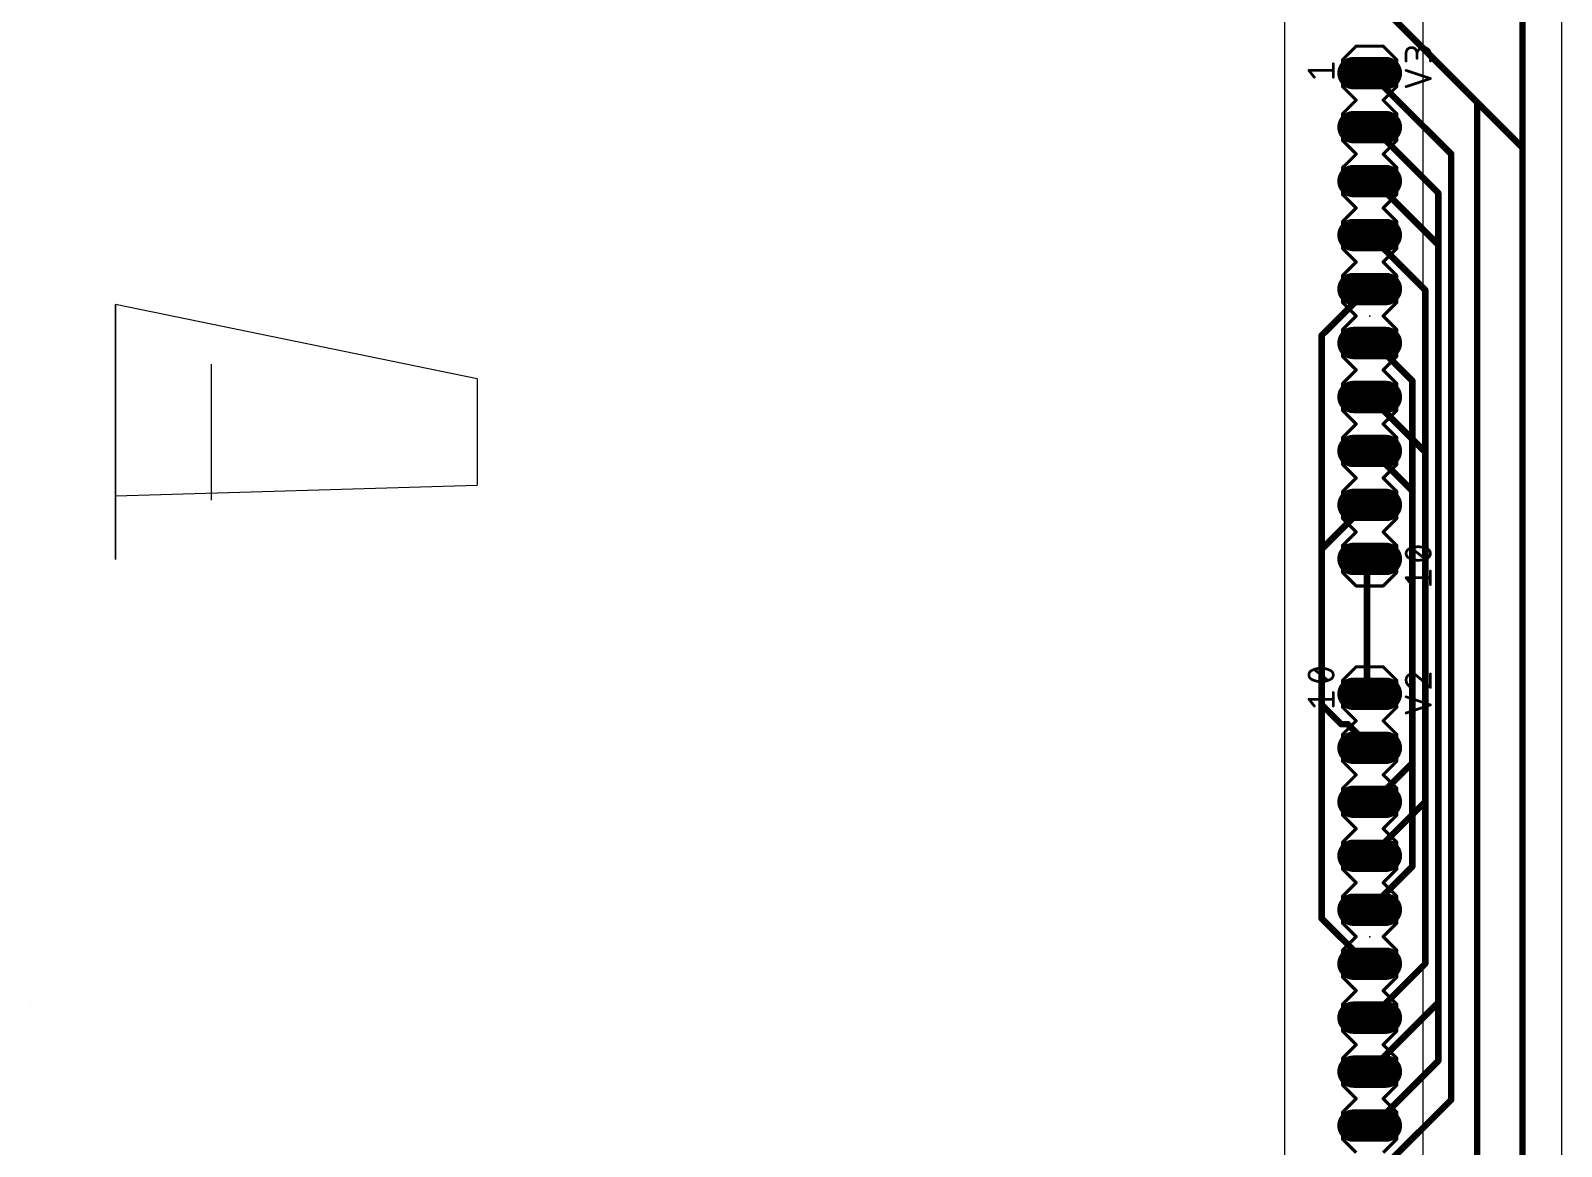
# Model space of a CAD drawing. Header units: millimetres. Extents: x 0 to 80, y 0 to 124.
# Drawn here: x 1 to 73, y 43.3 to 95.8 of the extents above; entities that cross this region are included whole.
import ezdxf

# ---------------------------------------------------------------- set-up
doc = ezdxf.new("R2010")
doc.units = ezdxf.units.MM
doc.linetypes.add('ACAD_ISO02W100', pattern=[15, 12, -3])
doc.layers.get('0').update_dxf_attribs({"true_color": 0xe8e8e8})
doc.layers.get('0').transparency = 0.1
for name, color, linetype in [('1', 12, 'Continuous'), ('16', 132, 'Continuous'), ('17', 110, 'Continuous'), ('19', 53, 'Continuous'), ('20', 31, 'Continuous'), ('21', 253, 'Continuous'), ('23', 53, 'Continuous'), ('25', 253, 'Continuous'), ('51', 253, 'Continuous')]:
    doc.layers.add(name, color=color, linetype=linetype)
doc.layers.add('assy_3dprint', color=9, linetype='Continuous', transparency=0.5)
doc.layers.add('left', color=7, linetype='ACAD_ISO02W100', true_color=0xffffff, transparency=0.5)

# ---------------------------------------------------------------- blocks, each defined once
blk = doc.blocks.new('RECT')
blk.add_solid([(-0.5, -0.5), (0.5, -0.5), (-0.5, 0.5), (0.5, 0.5)])
blk = doc.blocks.new('LONGP100')
at = {"const_width": 1}
blk.add_lwpolyline([(-0.5, 0), (0.5, 0)], dxfattribs=at)
at = {"const_width": 0.5}
for points in [[(-0.5, 0.25, 1), (-0.5, -0.25)], [(0.5, -0.25, 1), (0.5, 0.25)]]:
    blk.add_lwpolyline(points, format="xyb", dxfattribs=at)

msp = doc.modelspace()

# ---------------------------------------------------------------- linework, layer by layer
at = {"layer": '1', "const_width": 0.305, "elevation": 11.6}
for points in [[(57.76, 103.714), (71.171, 90.303)], [(64.161, 93.655), (63.983, 93.808)], [(64.161, 93.655), (67.818, 89.998)], [(67.818, 89.998), (67.818, 45.497)], [(71.171, 90.303), (71.171, 33.61)], [(64.161, 88.779), (63.983, 88.728)], [(64.161, 88.779), (67.209, 85.731)], [(67.209, 85.731), (67.209, 50.069)], [(64.161, 78.415), (63.983, 78.568)], [(64.161, 78.415), (66.599, 75.977)], [(64.161, 75.977), (63.983, 76.028)], [(64.161, 75.977), (65.99, 74.148)], [(66.599, 75.977), (66.599, 59.518)], [(65.99, 74.148), (65.99, 61.347)], [(63.856, 73.539), (61.722, 71.405)], [(63.856, 73.539), (63.983, 73.488)], [(61.722, 71.405), (61.722, 64.09)], [(63.856, 70.795), (63.983, 70.948)], [(63.856, 70.795), (63.856, 64.699)], [(63.856, 64.699), (63.983, 64.598)], [(61.722, 64.09), (62.637, 63.175)], [(62.637, 63.175), (62.942, 63.175)], [(62.942, 63.175), (63.856, 62.261)], [(63.856, 62.261), (63.983, 62.058)], [(65.99, 61.347), (64.161, 59.518)], [(64.161, 59.518), (63.983, 59.518)], [(66.599, 59.518), (64.161, 57.079)], [(64.161, 57.079), (63.983, 56.978)], [(67.209, 50.069), (64.161, 47.021)], [(64.161, 47.021), (63.983, 46.818)], [(67.818, 45.497), (64.161, 41.839)]]:
    msp.add_lwpolyline(points, dxfattribs=at)
at = {"layer": '1', "const_width": 0.152, "elevation": 11.6}
for points in [[(64.033, 93.866, 1), (63.933, 93.75)], [(64.215, 93.709, 1), (64.107, 93.601)], [(64.111, 93.597, 1), (64.21, 93.713)], [(67.895, 89.998, 1), (67.742, 89.998)], [(67.764, 89.944, 1), (67.872, 90.052)], [(71.247, 90.303, 1), (71.095, 90.303)], [(71.117, 90.249, 1), (71.225, 90.356)], [(63.962, 88.801, 1), (64.004, 88.654)], [(64.215, 88.832, 1), (64.107, 88.725)], [(64.182, 88.705, 1), (64.14, 88.852)], [(67.285, 85.731, 1), (67.133, 85.731)], [(67.155, 85.677, 1), (67.263, 85.784)], [(64.033, 78.626, 1), (63.933, 78.51)], [(64.215, 78.469, 1), (64.107, 78.361)], [(64.111, 78.357, 1), (64.21, 78.473)], [(64.004, 76.101, 1), (63.962, 75.954)], [(64.215, 76.031, 1), (64.107, 75.923)], [(64.14, 75.904, 1), (64.182, 76.05)], [(66.675, 75.977, 1), (66.523, 75.977)], [(66.545, 75.923, 1), (66.653, 76.031)], [(66.066, 74.148, 1), (65.913, 74.148)], [(65.936, 74.094, 1), (66.043, 74.202)], [(63.884, 73.609, 1), (63.828, 73.468)], [(63.91, 73.485, 1), (63.802, 73.592)], [(63.955, 73.417, 1), (64.011, 73.558)], [(61.799, 71.405, 1), (61.646, 71.405)], [(61.668, 71.459, 1), (61.776, 71.351)], [(63.932, 70.795, 1), (63.78, 70.795)], [(63.797, 70.844, 1), (63.914, 70.747)], [(64.041, 70.899, 1), (63.924, 70.997)], [(63.904, 64.759, 1), (63.808, 64.64)], [(61.776, 64.144, 1), (61.668, 64.036)], [(61.646, 64.09, 1), (61.799, 64.09)], [(63.78, 64.699, 1), (63.932, 64.699)], [(63.935, 64.538, 1), (64.031, 64.657)], [(62.637, 63.252, 1), (62.637, 63.099)], [(62.583, 63.121, 1), (62.691, 63.229)], [(62.995, 63.229, 1), (62.888, 63.121)], [(62.942, 63.099, 1), (62.942, 63.252)], [(63.921, 62.301, 1), (63.791, 62.221)], [(63.802, 62.207, 1), (63.91, 62.315)], [(63.918, 62.017, 1), (64.048, 62.098)], [(65.913, 61.347, 1), (66.066, 61.347)], [(66.043, 61.293, 1), (65.936, 61.4)], [(63.983, 59.594, 1), (63.983, 59.442)], [(64.107, 59.572, 1), (64.215, 59.464)], [(64.161, 59.442, 1), (64.161, 59.594)], [(66.523, 59.518, 1), (66.675, 59.518)], [(66.653, 59.464, 1), (66.545, 59.572)], [(63.945, 57.044, 1), (64.021, 56.912)], [(64.107, 57.133, 1), (64.215, 57.025)], [(64.199, 57.013, 1), (64.123, 57.146)], [(67.133, 50.069, 1), (67.285, 50.069)], [(67.263, 50.015, 1), (67.155, 50.123)], [(63.926, 46.868, 1), (64.04, 46.768)], [(64.107, 47.075, 1), (64.215, 46.967)], [(64.218, 46.971, 1), (64.103, 47.071)], [(67.742, 45.497, 1), (67.895, 45.497)], [(67.872, 45.443, 1), (67.764, 45.551)]]:
    msp.add_lwpolyline(points, format="xyb", dxfattribs=at)
at = {"layer": '16', "const_width": 0.305, "elevation": 11.6}
for points in [[(71.171, 101.275), (71.171, 36.048)], [(63.246, 98.227), (69.038, 92.436)], [(69.038, 92.436), (69.038, 36.658)], [(64.161, 91.217), (63.983, 91.268)], [(64.161, 91.217), (67.209, 88.169)], [(67.209, 88.169), (67.209, 47.326)], [(64.161, 86.035), (63.983, 86.188)], [(64.161, 86.035), (66.599, 83.597)], [(63.856, 83.597), (61.722, 81.463)], [(63.856, 83.597), (63.983, 83.648)], [(66.599, 83.597), (66.599, 51.898)], [(61.722, 81.463), (61.722, 54.031)], [(64.161, 81.159), (63.983, 81.108)], [(64.161, 81.159), (65.99, 79.33)], [(65.99, 79.33), (65.99, 56.47)], [(65.99, 56.47), (64.161, 54.641)], [(64.161, 54.641), (63.983, 54.438)], [(61.722, 54.031), (63.856, 51.898)], [(63.856, 51.898), (63.983, 51.898)], [(66.599, 51.898), (64.161, 49.459)], [(64.161, 49.459), (63.983, 49.358)], [(67.209, 47.326), (64.161, 44.278)], [(64.161, 44.278), (63.983, 44.278)]]:
    msp.add_lwpolyline(points, dxfattribs=at)
at = {"layer": '16', "const_width": 0.152, "elevation": 11.6}
for points in [[(69.114, 92.436, 1), (68.961, 92.436)], [(68.984, 92.382, 1), (69.091, 92.49)], [(64.004, 91.341, 1), (63.962, 91.194)], [(64.215, 91.271, 1), (64.107, 91.163)], [(64.14, 91.144, 1), (64.182, 91.29)], [(67.285, 88.169, 1), (67.133, 88.169)], [(67.155, 88.115, 1), (67.263, 88.223)], [(64.033, 86.246, 1), (63.933, 86.13)], [(64.215, 86.089, 1), (64.107, 85.981)], [(64.111, 85.977, 1), (64.21, 86.093)], [(63.828, 83.668, 1), (63.884, 83.526)], [(63.91, 83.543, 1), (63.802, 83.651)], [(64.011, 83.577, 1), (63.955, 83.718)], [(66.675, 83.597, 1), (66.523, 83.597)], [(66.545, 83.543, 1), (66.653, 83.651)], [(61.799, 81.463, 1), (61.646, 81.463)], [(61.668, 81.517, 1), (61.776, 81.409)], [(63.962, 81.181, 1), (64.004, 81.034)], [(64.215, 81.212, 1), (64.107, 81.105)], [(64.182, 81.085, 1), (64.14, 81.232)], [(66.066, 79.33, 1), (65.913, 79.33)], [(65.936, 79.276, 1), (66.043, 79.384)], [(65.913, 56.47, 1), (66.066, 56.47)], [(66.043, 56.416, 1), (65.936, 56.524)], [(64.107, 54.695, 1), (64.215, 54.587)], [(64.218, 54.591, 1), (64.103, 54.691)], [(61.776, 54.085, 1), (61.668, 53.977)], [(61.646, 54.031, 1), (61.799, 54.031)], [(63.926, 54.488, 1), (64.04, 54.388)], [(63.856, 51.974, 1), (63.856, 51.822)], [(63.802, 51.844, 1), (63.91, 51.952)], [(63.983, 51.822, 1), (63.983, 51.974)], [(66.523, 51.898, 1), (66.675, 51.898)], [(66.653, 51.844, 1), (66.545, 51.952)], [(63.945, 49.424, 1), (64.021, 49.292)], [(64.107, 49.513, 1), (64.215, 49.405)], [(64.199, 49.393, 1), (64.123, 49.526)], [(67.133, 47.326, 1), (67.285, 47.326)], [(67.263, 47.272, 1), (67.155, 47.38)], [(63.983, 44.354, 1), (63.983, 44.202)], [(64.107, 44.332, 1), (64.215, 44.224)], [(64.161, 44.202, 1), (64.161, 44.354)]]:
    msp.add_lwpolyline(points, format="xyb", dxfattribs=at)
at = {"layer": '19'}
msp.add_line((66.5, 25.418, 11.6), (66.5, 99.418, 11.6), dxfattribs=at)
at = {"layer": '20', "elevation": 11.6}
msp.add_lwpolyline([(73, 114.038), (73, 42.078), (73, 24.418, -0.414214), (70, 21.418), (63, 21.418, -0.414214), (60, 24.418), (60, 42.078), (60, 97.078)], format="xyb", dxfattribs=at)
at = {"layer": '21', "elevation": 11.6}
for points, const_width in [([(63.348, 95.078), (62.713, 94.443)], 0.152), ([(64.618, 95.078), (63.348, 95.078)], 0.152), ([(65.253, 94.443), (64.618, 95.078)], 0.152), ([(62.713, 93.173), (62.713, 94.443)], 0.152), ([(65.253, 94.443), (65.253, 93.173)], 0.152), ([(61.379, 93.617), (61.125, 93.935)], 0.127), ([(61.125, 93.935), (62.269, 93.935)], 0.127), ([(62.269, 93.617), (62.269, 94.252)], 0.127), ([(63.348, 92.538), (62.713, 93.173)], 0.152), ([(65.253, 93.173), (64.618, 92.538)], 0.152), ([(62.713, 91.903), (63.348, 92.538)], 0.152), ([(64.618, 92.538), (65.253, 91.903)], 0.152), ([(62.713, 90.633), (62.713, 91.903)], 0.152), ([(65.253, 91.903), (65.253, 90.633)], 0.152), ([(63.348, 89.998), (62.713, 90.633)], 0.152), ([(62.713, 89.363), (63.348, 89.998)], 0.152), ([(65.253, 90.633), (64.618, 89.998)], 0.152), ([(64.618, 89.998), (65.253, 89.363)], 0.152), ([(62.713, 88.093), (62.713, 89.363)], 0.152), ([(65.253, 89.363), (65.253, 88.093)], 0.152), ([(63.348, 87.458), (62.713, 88.093)], 0.152), ([(65.253, 88.093), (64.618, 87.458)], 0.152), ([(63.348, 87.458), (62.713, 86.823)], 0.152), ([(65.253, 86.823), (64.618, 87.458)], 0.152), ([(62.713, 85.553), (62.713, 86.823)], 0.152), ([(65.253, 86.823), (65.253, 85.553)], 0.152), ([(63.348, 84.918), (62.713, 85.553)], 0.152), ([(63.348, 84.918), (62.713, 84.283)], 0.152), ([(65.253, 85.553), (64.618, 84.918)], 0.152), ([(65.253, 84.283), (64.618, 84.918)], 0.152), ([(62.713, 83.013), (62.713, 84.283)], 0.152), ([(65.253, 84.283), (65.253, 83.013)], 0.152), ([(63.348, 82.378), (62.713, 83.013)], 0.152), ([(65.253, 83.013), (64.618, 82.378)], 0.152), ([(62.713, 81.743), (63.348, 82.378)], 0.152), ([(64.618, 82.378), (65.253, 81.743)], 0.152), ([(62.713, 80.473), (62.713, 81.743)], 0.152), ([(65.253, 81.743), (65.253, 80.473)], 0.152), ([(63.348, 79.838), (62.713, 80.473)], 0.152), ([(65.253, 80.473), (64.618, 79.838)], 0.152), ([(62.713, 79.203), (63.348, 79.838)], 0.152), ([(62.713, 77.933), (62.713, 79.203)], 0.152), ([(64.618, 79.838), (65.253, 79.203)], 0.152), ([(65.253, 79.203), (65.253, 77.933)], 0.152), ([(63.348, 77.298), (62.713, 77.933)], 0.152), ([(65.253, 77.933), (64.618, 77.298)], 0.152), ([(63.348, 77.298), (62.713, 76.663)], 0.152), ([(65.253, 76.663), (64.618, 77.298)], 0.152), ([(62.713, 75.393), (62.713, 76.663)], 0.152), ([(65.253, 76.663), (65.253, 75.393)], 0.152), ([(63.348, 74.758), (62.713, 75.393)], 0.152), ([(65.253, 75.393), (64.618, 74.758)], 0.152), ([(63.348, 74.758), (62.713, 74.123)], 0.152), ([(62.713, 72.853), (62.713, 74.123)], 0.152), ([(65.253, 74.123), (64.618, 74.758)], 0.152), ([(65.253, 74.123), (65.253, 72.853)], 0.152), ([(63.348, 72.218), (62.713, 72.853)], 0.152), ([(65.253, 72.853), (64.618, 72.218)], 0.152), ([(62.713, 71.583), (63.348, 72.218)], 0.152), ([(64.618, 72.218), (65.253, 71.583)], 0.152), ([(62.713, 70.313), (62.713, 71.583)], 0.152), ([(65.253, 71.583), (65.253, 70.313)], 0.152), ([(66.586, 70.948), (65.951, 71.456)], 0.127), ([(63.348, 69.678), (62.713, 70.313)], 0.152), ([(65.253, 70.313), (64.618, 69.678)], 0.152), ([(65.951, 69.741), (65.697, 70.059)], 0.127), ([(65.697, 70.059), (66.84, 70.059)], 0.127), ([(66.84, 69.741), (66.84, 70.376)], 0.127), ([(64.618, 69.678), (63.348, 69.678)], 0.152), ([(62.014, 65.233), (61.379, 65.741)], 0.127), ([(62.713, 65.233), (63.348, 65.868)], 0.152), ([(63.348, 65.868), (64.618, 65.868)], 0.152), ([(64.618, 65.868), (65.253, 65.233)], 0.152), ([(62.713, 63.963), (62.713, 65.233)], 0.152), ([(65.253, 65.233), (65.253, 63.963)], 0.152), ([(61.379, 64.026), (61.125, 64.344)], 0.127), ([(61.125, 64.344), (62.269, 64.344)], 0.127), ([(62.269, 64.026), (62.269, 64.661)], 0.127), ([(63.348, 63.328), (62.713, 63.963)], 0.152), ([(62.713, 62.693), (63.348, 63.328)], 0.152), ([(65.253, 63.963), (64.618, 63.328)], 0.152), ([(64.618, 63.328), (65.253, 62.693)], 0.152), ([(62.713, 61.423), (62.713, 62.693)], 0.152), ([(65.253, 62.693), (65.253, 61.423)], 0.152), ([(62.713, 61.423), (63.348, 60.788)], 0.152), ([(64.618, 60.788), (65.253, 61.423)], 0.152), ([(62.713, 60.153), (63.348, 60.788)], 0.152), ([(64.618, 60.788), (65.253, 60.153)], 0.152), ([(62.713, 58.883), (62.713, 60.153)], 0.152), ([(65.253, 60.153), (65.253, 58.883)], 0.152), ([(62.713, 58.883), (63.348, 58.248)], 0.152), ([(62.713, 57.613), (63.348, 58.248)], 0.152), ([(64.618, 58.248), (65.253, 58.883)], 0.152), ([(64.618, 58.248), (65.253, 57.613)], 0.152), ([(62.713, 56.343), (62.713, 57.613)], 0.152), ([(65.253, 57.613), (65.253, 56.343)], 0.152), ([(63.348, 55.708), (62.713, 56.343)], 0.152), ([(65.253, 56.343), (64.618, 55.708)], 0.152), ([(62.713, 55.073), (63.348, 55.708)], 0.152), ([(64.618, 55.708), (65.253, 55.073)], 0.152), ([(62.713, 53.803), (62.713, 55.073)], 0.152), ([(65.253, 55.073), (65.253, 53.803)], 0.152), ([(63.348, 53.168), (62.713, 53.803)], 0.152), ([(65.253, 53.803), (64.618, 53.168)], 0.152), ([(62.713, 52.533), (63.348, 53.168)], 0.152), ([(62.713, 51.263), (62.713, 52.533)], 0.152), ([(64.618, 53.168), (65.253, 52.533)], 0.152), ([(65.253, 52.533), (65.253, 51.263)], 0.152), ([(62.713, 51.263), (63.348, 50.628)], 0.152), ([(64.618, 50.628), (65.253, 51.263)], 0.152), ([(62.713, 49.993), (63.348, 50.628)], 0.152), ([(64.618, 50.628), (65.253, 49.993)], 0.152), ([(62.713, 48.723), (62.713, 49.993)], 0.152), ([(65.253, 49.993), (65.253, 48.723)], 0.152), ([(62.713, 48.723), (63.348, 48.088)], 0.152), ([(64.618, 48.088), (65.253, 48.723)], 0.152), ([(62.713, 47.453), (63.348, 48.088)], 0.152), ([(62.713, 46.183), (62.713, 47.453)], 0.152), ([(64.618, 48.088), (65.253, 47.453)], 0.152), ([(65.253, 47.453), (65.253, 46.183)], 0.152), ([(63.348, 45.548), (62.713, 46.183)], 0.152), ([(65.253, 46.183), (64.618, 45.548)], 0.152), ([(62.713, 44.913), (63.348, 45.548)], 0.152), ([(64.618, 45.548), (65.253, 44.913)], 0.152), ([(62.713, 43.643), (62.713, 44.913)], 0.152), ([(65.253, 44.913), (65.253, 43.643)], 0.152), ([(63.348, 43.008), (62.713, 43.643)], 0.152), ([(65.253, 43.643), (64.618, 43.008)], 0.152)]:
    msp.add_lwpolyline(points, dxfattribs=dict(at, const_width=const_width))
for points, const_width in [([(63.348, 95.116, 1), (63.348, 95.04)], 0.0762), ([(63.375, 95.051, 1), (63.321, 95.105)], 0.0762), ([(64.645, 95.105, 1), (64.591, 95.051)], 0.0762), ([(64.618, 95.04, 1), (64.618, 95.116)], 0.0762), ([(62.751, 94.443, 1), (62.675, 94.443)], 0.0762), ([(62.686, 94.47, 1), (62.74, 94.416)], 0.0762), ([(65.291, 94.443, 1), (65.215, 94.443)], 0.0762), ([(65.226, 94.416, 1), (65.28, 94.47)], 0.0762), ([(61.15, 93.955, 1), (61.101, 93.915)], 0.0635), ([(61.125, 93.967, 1), (61.125, 93.903)], 0.0635), ([(61.355, 93.597, 1), (61.404, 93.637)], 0.0635), ([(62.3, 94.252, 1), (62.237, 94.252)], 0.0635), ([(62.237, 93.617, 1), (62.3, 93.617)], 0.0635), ([(62.269, 93.903, 1), (62.269, 93.967)], 0.0635), ([(62.74, 93.2, 1), (62.686, 93.146)], 0.0762), ([(62.675, 93.173, 1), (62.751, 93.173)], 0.0762), ([(65.215, 93.173, 1), (65.291, 93.173)], 0.0762), ([(65.28, 93.146, 1), (65.226, 93.2)], 0.0762), ([(63.375, 92.511, 1), (63.321, 92.565)], 0.0762), ([(63.321, 92.511, 1), (63.375, 92.565)], 0.0762), ([(64.645, 92.565, 1), (64.591, 92.511)], 0.0762), ([(64.591, 92.565, 1), (64.645, 92.511)], 0.0762), ([(62.751, 91.903, 1), (62.675, 91.903)], 0.0762), ([(62.686, 91.93, 1), (62.74, 91.876)], 0.0762), ([(65.291, 91.903, 1), (65.215, 91.903)], 0.0762), ([(65.226, 91.876, 1), (65.28, 91.93)], 0.0762), ([(62.74, 90.66, 1), (62.686, 90.606)], 0.0762), ([(62.675, 90.633, 1), (62.751, 90.633)], 0.0762), ([(63.375, 89.971, 1), (63.321, 90.025)], 0.0762), ([(63.321, 89.971, 1), (63.375, 90.025)], 0.0762), ([(64.645, 90.025, 1), (64.591, 89.971)], 0.0762), ([(64.591, 90.025, 1), (64.645, 89.971)], 0.0762), ([(65.215, 90.633, 1), (65.291, 90.633)], 0.0762), ([(65.28, 90.606, 1), (65.226, 90.66)], 0.0762), ([(62.751, 89.363, 1), (62.675, 89.363)], 0.0762), ([(62.686, 89.39, 1), (62.74, 89.336)], 0.0762), ([(65.291, 89.363, 1), (65.215, 89.363)], 0.0762), ([(65.226, 89.336, 1), (65.28, 89.39)], 0.0762), ([(62.74, 88.12, 1), (62.686, 88.066)], 0.0762), ([(62.675, 88.093, 1), (62.751, 88.093)], 0.0762), ([(65.215, 88.093, 1), (65.291, 88.093)], 0.0762), ([(65.28, 88.066, 1), (65.226, 88.12)], 0.0762), ([(63.375, 87.431, 1), (63.321, 87.485)], 0.0762), ([(63.321, 87.431, 1), (63.375, 87.485)], 0.0762), ([(64.645, 87.485, 1), (64.591, 87.431)], 0.0762), ([(64.591, 87.485, 1), (64.645, 87.431)], 0.0762), ([(62.751, 86.823, 1), (62.675, 86.823)], 0.0762), ([(62.686, 86.85, 1), (62.74, 86.796)], 0.0762), ([(65.291, 86.823, 1), (65.215, 86.823)], 0.0762), ([(65.226, 86.796, 1), (65.28, 86.85)], 0.0762), ([(62.74, 85.58, 1), (62.686, 85.526)], 0.0762), ([(62.675, 85.553, 1), (62.751, 85.553)], 0.0762), ([(63.375, 84.891, 1), (63.321, 84.945)], 0.0762), ([(63.321, 84.891, 1), (63.375, 84.945)], 0.0762), ([(64.645, 84.945, 1), (64.591, 84.891)], 0.0762), ([(64.591, 84.945, 1), (64.645, 84.891)], 0.0762), ([(65.215, 85.553, 1), (65.291, 85.553)], 0.0762), ([(65.28, 85.526, 1), (65.226, 85.58)], 0.0762), ([(62.751, 84.283, 1), (62.675, 84.283)], 0.0762), ([(62.686, 84.31, 1), (62.74, 84.256)], 0.0762), ([(65.291, 84.283, 1), (65.215, 84.283)], 0.0762), ([(65.226, 84.256, 1), (65.28, 84.31)], 0.0762), ([(62.74, 83.04, 1), (62.686, 82.986)], 0.0762), ([(62.675, 83.013, 1), (62.751, 83.013)], 0.0762), ([(65.215, 83.013, 1), (65.291, 83.013)], 0.0762), ([(65.28, 82.986, 1), (65.226, 83.04)], 0.0762), ([(63.375, 82.351, 1), (63.321, 82.405)], 0.0762), ([(63.321, 82.351, 1), (63.375, 82.405)], 0.0762), ([(64.645, 82.405, 1), (64.591, 82.351)], 0.0762), ([(64.591, 82.405, 1), (64.645, 82.351)], 0.0762), ([(62.751, 81.743, 1), (62.675, 81.743)], 0.0762), ([(62.686, 81.77, 1), (62.74, 81.716)], 0.0762), ([(65.291, 81.743, 1), (65.215, 81.743)], 0.0762), ([(65.226, 81.716, 1), (65.28, 81.77)], 0.0762), ([(62.74, 80.5, 1), (62.686, 80.446)], 0.0762), ([(62.675, 80.473, 1), (62.751, 80.473)], 0.0762), ([(65.215, 80.473, 1), (65.291, 80.473)], 0.0762), ([(65.28, 80.446, 1), (65.226, 80.5)], 0.0762), ([(62.751, 79.203, 1), (62.675, 79.203)], 0.0762), ([(62.686, 79.23, 1), (62.74, 79.176)], 0.0762), ([(63.375, 79.811, 1), (63.321, 79.865)], 0.0762), ([(63.321, 79.811, 1), (63.375, 79.865)], 0.0762), ([(64.645, 79.865, 1), (64.591, 79.811)], 0.0762), ([(64.591, 79.865, 1), (64.645, 79.811)], 0.0762), ([(65.291, 79.203, 1), (65.215, 79.203)], 0.0762), ([(65.226, 79.176, 1), (65.28, 79.23)], 0.0762), ([(62.74, 77.96, 1), (62.686, 77.906)], 0.0762), ([(62.675, 77.933, 1), (62.751, 77.933)], 0.0762), ([(65.215, 77.933, 1), (65.291, 77.933)], 0.0762), ([(65.28, 77.906, 1), (65.226, 77.96)], 0.0762), ([(63.375, 77.271, 1), (63.321, 77.325)], 0.0762), ([(63.321, 77.271, 1), (63.375, 77.325)], 0.0762), ([(64.645, 77.325, 1), (64.591, 77.271)], 0.0762), ([(64.591, 77.325, 1), (64.645, 77.271)], 0.0762), ([(62.751, 76.663, 1), (62.675, 76.663)], 0.0762), ([(62.686, 76.69, 1), (62.74, 76.636)], 0.0762), ([(65.291, 76.663, 1), (65.215, 76.663)], 0.0762), ([(65.226, 76.636, 1), (65.28, 76.69)], 0.0762), ([(62.74, 75.42, 1), (62.686, 75.366)], 0.0762), ([(62.675, 75.393, 1), (62.751, 75.393)], 0.0762), ([(65.215, 75.393, 1), (65.291, 75.393)], 0.0762), ([(65.28, 75.366, 1), (65.226, 75.42)], 0.0762), ([(62.751, 74.123, 1), (62.675, 74.123)], 0.0762), ([(62.686, 74.15, 1), (62.74, 74.096)], 0.0762), ([(63.375, 74.731, 1), (63.321, 74.785)], 0.0762), ([(63.321, 74.731, 1), (63.375, 74.785)], 0.0762), ([(64.645, 74.785, 1), (64.591, 74.731)], 0.0762), ([(64.591, 74.785, 1), (64.645, 74.731)], 0.0762), ([(65.291, 74.123, 1), (65.215, 74.123)], 0.0762), ([(65.226, 74.096, 1), (65.28, 74.15)], 0.0762), ([(62.74, 72.88, 1), (62.686, 72.826)], 0.0762), ([(62.675, 72.853, 1), (62.751, 72.853)], 0.0762), ([(65.215, 72.853, 1), (65.291, 72.853)], 0.0762), ([(65.28, 72.826, 1), (65.226, 72.88)], 0.0762), ([(63.375, 72.191, 1), (63.321, 72.245)], 0.0762), ([(63.321, 72.191, 1), (63.375, 72.245)], 0.0762), ([(64.645, 72.245, 1), (64.591, 72.191)], 0.0762), ([(64.591, 72.245, 1), (64.645, 72.191)], 0.0762), ([(62.751, 71.583, 1), (62.675, 71.583)], 0.0762), ([(62.686, 71.61, 1), (62.74, 71.556)], 0.0762), ([(65.291, 71.583, 1), (65.215, 71.583)], 0.0762), ([(65.226, 71.556, 1), (65.28, 71.61)], 0.0762), ([(65.856, 71.424, 0.3205), (65.697, 71.202)], 0.127), ([(66.269, 71.519, 0.1139), (65.856, 71.424)], 0.127), ([(65.842, 71.453, 1), (65.87, 71.395)], 0.0635), ([(65.866, 71.394, 1), (65.846, 71.454)], 0.0635), ([(65.971, 71.481, 1), (65.932, 71.431)], 0.0635), ([(66.682, 71.424, 0.1139), (66.269, 71.519)], 0.127), ([(66.269, 71.551, 1), (66.269, 71.487)], 0.0635), ([(66.269, 71.487, 1), (66.269, 71.551)], 0.0635), ([(66.84, 71.202, 0.3205), (66.682, 71.424)], 0.127), ([(66.692, 71.454, 1), (66.671, 71.394)], 0.0635), ([(66.668, 71.395, 1), (66.696, 71.453)], 0.0635), ([(65.697, 71.202, 0.3205), (65.856, 70.98)], 0.127), ([(65.729, 71.202, 1), (65.666, 71.202)], 0.0635), ([(65.666, 71.202, 1), (65.729, 71.202)], 0.0635), ([(65.856, 70.98, 0.1139), (66.269, 70.884)], 0.127), ([(65.87, 71.008, 1), (65.842, 70.951)], 0.0635), ([(65.846, 70.949, 1), (65.866, 71.01)], 0.0635), ([(66.269, 70.884, 0.1139), (66.682, 70.98)], 0.127), ([(66.269, 70.916, 1), (66.269, 70.853)], 0.0635), ([(66.269, 70.853, 1), (66.269, 70.916)], 0.0635), ([(66.567, 70.923, 1), (66.606, 70.973)], 0.0635), ([(66.682, 70.98, 0.3205), (66.84, 71.202)], 0.127), ([(66.671, 71.01, 1), (66.692, 70.949)], 0.0635), ([(66.696, 70.951, 1), (66.668, 71.008)], 0.0635), ([(66.872, 71.202, 1), (66.809, 71.202)], 0.0635), ([(66.809, 71.202, 1), (66.872, 71.202)], 0.0635), ([(62.74, 70.34, 1), (62.686, 70.286)], 0.0762), ([(62.675, 70.313, 1), (62.751, 70.313)], 0.0762), ([(65.215, 70.313, 1), (65.291, 70.313)], 0.0762), ([(65.28, 70.286, 1), (65.226, 70.34)], 0.0762), ([(65.722, 70.079, 1), (65.673, 70.039)], 0.0635), ([(65.697, 70.091, 1), (65.697, 70.027)], 0.0635), ([(66.872, 70.376, 1), (66.809, 70.376)], 0.0635), ([(66.84, 70.027, 1), (66.84, 70.091)], 0.0635), ([(63.348, 69.716, 1), (63.348, 69.64)], 0.0762), ([(63.321, 69.651, 1), (63.375, 69.705)], 0.0762), ([(64.591, 69.705, 1), (64.645, 69.651)], 0.0762), ([(64.618, 69.64, 1), (64.618, 69.716)], 0.0762), ([(65.927, 69.721, 1), (65.976, 69.761)], 0.0635), ([(66.809, 69.741, 1), (66.872, 69.741)], 0.0635), ([(61.284, 65.709, 0.3205), (61.125, 65.487)], 0.127), ([(61.125, 65.487, 0.3205), (61.284, 65.265)], 0.127), ([(61.157, 65.487, 1), (61.094, 65.487)], 0.0635), ([(61.697, 65.804, 0.1139), (61.284, 65.709)], 0.127), ([(61.27, 65.738, 1), (61.298, 65.68)], 0.0635), ([(61.294, 65.679, 1), (61.274, 65.739)], 0.0635), ([(61.399, 65.766, 1), (61.36, 65.716)], 0.0635), ([(62.11, 65.709, 0.1139), (61.697, 65.804)], 0.127), ([(61.697, 65.836, 1), (61.697, 65.773)], 0.0635), ([(61.697, 65.773, 1), (61.697, 65.836)], 0.0635), ([(62.269, 65.487, 0.3205), (62.11, 65.709)], 0.127), ([(62.12, 65.739, 1), (62.099, 65.679)], 0.0635), ([(62.11, 65.265, 0.3205), (62.269, 65.487)], 0.127), ([(62.096, 65.68, 1), (62.124, 65.738)], 0.0635), ([(62.3, 65.487, 1), (62.237, 65.487)], 0.0635), ([(63.348, 65.906, 1), (63.348, 65.83)], 0.0762), ([(63.375, 65.841, 1), (63.321, 65.895)], 0.0762), ([(64.645, 65.895, 1), (64.591, 65.841)], 0.0762), ([(64.618, 65.83, 1), (64.618, 65.906)], 0.0762), ([(61.094, 65.487, 1), (61.157, 65.487)], 0.0635), ([(61.284, 65.265, 0.1139), (61.697, 65.169)], 0.127), ([(61.298, 65.293, 1), (61.27, 65.236)], 0.0635), ([(61.274, 65.234, 1), (61.294, 65.295)], 0.0635), ([(61.697, 65.169, 0.1139), (62.11, 65.265)], 0.127), ([(61.697, 65.201, 1), (61.697, 65.137)], 0.0635), ([(61.697, 65.137, 1), (61.697, 65.201)], 0.0635), ([(61.995, 65.208, 1), (62.034, 65.258)], 0.0635), ([(62.099, 65.295, 1), (62.12, 65.234)], 0.0635), ([(62.124, 65.236, 1), (62.096, 65.293)], 0.0635), ([(62.237, 65.487, 1), (62.3, 65.487)], 0.0635), ([(62.751, 65.233, 1), (62.675, 65.233)], 0.0762), ([(62.686, 65.26, 1), (62.74, 65.206)], 0.0762), ([(65.291, 65.233, 1), (65.215, 65.233)], 0.0762), ([(65.226, 65.206, 1), (65.28, 65.26)], 0.0762), ([(61.15, 64.364, 1), (61.101, 64.324)], 0.0635), ([(61.125, 64.376, 1), (61.125, 64.312)], 0.0635), ([(62.3, 64.661, 1), (62.237, 64.661)], 0.0635), ([(62.269, 64.312, 1), (62.269, 64.376)], 0.0635), ([(61.355, 64.006, 1), (61.404, 64.046)], 0.0635), ([(62.237, 64.026, 1), (62.3, 64.026)], 0.0635), ([(62.74, 63.99, 1), (62.686, 63.936)], 0.0762), ([(62.675, 63.963, 1), (62.751, 63.963)], 0.0762), ([(63.375, 63.301, 1), (63.321, 63.355)], 0.0762), ([(63.321, 63.301, 1), (63.375, 63.355)], 0.0762), ([(64.645, 63.355, 1), (64.591, 63.301)], 0.0762), ([(64.591, 63.355, 1), (64.645, 63.301)], 0.0762), ([(65.215, 63.963, 1), (65.291, 63.963)], 0.0762), ([(65.28, 63.936, 1), (65.226, 63.99)], 0.0762), ([(62.751, 62.693, 1), (62.675, 62.693)], 0.0762), ([(62.686, 62.72, 1), (62.74, 62.666)], 0.0762), ([(65.291, 62.693, 1), (65.215, 62.693)], 0.0762), ([(65.226, 62.666, 1), (65.28, 62.72)], 0.0762), ([(62.74, 61.45, 1), (62.686, 61.396)], 0.0762), ([(62.675, 61.423, 1), (62.751, 61.423)], 0.0762), ([(65.215, 61.423, 1), (65.291, 61.423)], 0.0762), ([(65.28, 61.396, 1), (65.226, 61.45)], 0.0762), ([(63.375, 60.761, 1), (63.321, 60.815)], 0.0762), ([(63.321, 60.761, 1), (63.375, 60.815)], 0.0762), ([(64.645, 60.815, 1), (64.591, 60.761)], 0.0762), ([(64.591, 60.815, 1), (64.645, 60.761)], 0.0762), ([(62.751, 60.153, 1), (62.675, 60.153)], 0.0762), ([(62.686, 60.18, 1), (62.74, 60.126)], 0.0762), ([(65.291, 60.153, 1), (65.215, 60.153)], 0.0762), ([(65.226, 60.126, 1), (65.28, 60.18)], 0.0762), ([(62.74, 58.91, 1), (62.686, 58.856)], 0.0762), ([(62.675, 58.883, 1), (62.751, 58.883)], 0.0762), ([(63.375, 58.221, 1), (63.321, 58.275)], 0.0762), ([(64.645, 58.275, 1), (64.591, 58.221)], 0.0762), ([(65.215, 58.883, 1), (65.291, 58.883)], 0.0762), ([(65.28, 58.856, 1), (65.226, 58.91)], 0.0762), ([(62.751, 57.613, 1), (62.675, 57.613)], 0.0762), ([(62.686, 57.64, 1), (62.74, 57.586)], 0.0762), ([(63.321, 58.221, 1), (63.375, 58.275)], 0.0762), ([(64.591, 58.275, 1), (64.645, 58.221)], 0.0762), ([(65.291, 57.613, 1), (65.215, 57.613)], 0.0762), ([(65.226, 57.586, 1), (65.28, 57.64)], 0.0762), ([(62.74, 56.37, 1), (62.686, 56.316)], 0.0762), ([(62.675, 56.343, 1), (62.751, 56.343)], 0.0762), ([(65.215, 56.343, 1), (65.291, 56.343)], 0.0762), ([(65.28, 56.316, 1), (65.226, 56.37)], 0.0762), ([(63.375, 55.681, 1), (63.321, 55.735)], 0.0762), ([(63.321, 55.681, 1), (63.375, 55.735)], 0.0762), ([(64.645, 55.735, 1), (64.591, 55.681)], 0.0762), ([(64.591, 55.735, 1), (64.645, 55.681)], 0.0762), ([(62.751, 55.073, 1), (62.675, 55.073)], 0.0762), ([(62.686, 55.1, 1), (62.74, 55.046)], 0.0762), ([(65.291, 55.073, 1), (65.215, 55.073)], 0.0762), ([(65.226, 55.046, 1), (65.28, 55.1)], 0.0762), ([(62.74, 53.83, 1), (62.686, 53.776)], 0.0762), ([(62.675, 53.803, 1), (62.751, 53.803)], 0.0762), ([(65.215, 53.803, 1), (65.291, 53.803)], 0.0762), ([(65.28, 53.776, 1), (65.226, 53.83)], 0.0762), ([(62.751, 52.533, 1), (62.675, 52.533)], 0.0762), ([(62.686, 52.56, 1), (62.74, 52.506)], 0.0762), ([(63.375, 53.141, 1), (63.321, 53.195)], 0.0762), ([(63.321, 53.141, 1), (63.375, 53.195)], 0.0762), ([(64.645, 53.195, 1), (64.591, 53.141)], 0.0762), ([(64.591, 53.195, 1), (64.645, 53.141)], 0.0762), ([(65.291, 52.533, 1), (65.215, 52.533)], 0.0762), ([(65.226, 52.506, 1), (65.28, 52.56)], 0.0762), ([(62.74, 51.29, 1), (62.686, 51.236)], 0.0762), ([(62.675, 51.263, 1), (62.751, 51.263)], 0.0762), ([(65.215, 51.263, 1), (65.291, 51.263)], 0.0762), ([(65.28, 51.236, 1), (65.226, 51.29)], 0.0762), ([(63.375, 50.601, 1), (63.321, 50.655)], 0.0762), ([(63.321, 50.601, 1), (63.375, 50.655)], 0.0762), ([(64.645, 50.655, 1), (64.591, 50.601)], 0.0762), ([(64.591, 50.655, 1), (64.645, 50.601)], 0.0762), ([(62.751, 49.993, 1), (62.675, 49.993)], 0.0762), ([(62.686, 50.02, 1), (62.74, 49.966)], 0.0762), ([(65.291, 49.993, 1), (65.215, 49.993)], 0.0762), ([(65.226, 49.966, 1), (65.28, 50.02)], 0.0762), ([(62.74, 48.75, 1), (62.686, 48.696)], 0.0762), ([(62.675, 48.723, 1), (62.751, 48.723)], 0.0762), ([(65.215, 48.723, 1), (65.291, 48.723)], 0.0762), ([(65.28, 48.696, 1), (65.226, 48.75)], 0.0762), ([(62.751, 47.453, 1), (62.675, 47.453)], 0.0762), ([(63.375, 48.061, 1), (63.321, 48.115)], 0.0762), ([(63.321, 48.061, 1), (63.375, 48.115)], 0.0762), ([(64.645, 48.115, 1), (64.591, 48.061)], 0.0762), ([(64.591, 48.115, 1), (64.645, 48.061)], 0.0762), ([(65.291, 47.453, 1), (65.215, 47.453)], 0.0762), ([(62.686, 47.48, 1), (62.74, 47.426)], 0.0762), ([(65.226, 47.426, 1), (65.28, 47.48)], 0.0762), ([(62.74, 46.21, 1), (62.686, 46.156)], 0.0762), ([(62.675, 46.183, 1), (62.751, 46.183)], 0.0762), ([(65.215, 46.183, 1), (65.291, 46.183)], 0.0762), ([(65.28, 46.156, 1), (65.226, 46.21)], 0.0762), ([(63.375, 45.521, 1), (63.321, 45.575)], 0.0762), ([(63.321, 45.521, 1), (63.375, 45.575)], 0.0762), ([(64.645, 45.575, 1), (64.591, 45.521)], 0.0762), ([(64.591, 45.575, 1), (64.645, 45.521)], 0.0762), ([(62.751, 44.913, 1), (62.675, 44.913)], 0.0762), ([(62.686, 44.94, 1), (62.74, 44.886)], 0.0762), ([(65.291, 44.913, 1), (65.215, 44.913)], 0.0762), ([(65.226, 44.886, 1), (65.28, 44.94)], 0.0762), ([(62.74, 43.67, 1), (62.686, 43.616)], 0.0762), ([(62.675, 43.643, 1), (62.751, 43.643)], 0.0762), ([(65.215, 43.643, 1), (65.291, 43.643)], 0.0762), ([(65.28, 43.616, 1), (65.226, 43.67)], 0.0762)]:
    msp.add_lwpolyline(points, format="xyb", dxfattribs=dict(at, const_width=const_width))
at = {"layer": '23'}
for p in [(63.983, 82.378, 11.6), (63.983, 53.168, 11.6)]:
    msp.add_point(p, dxfattribs=at)
at = {"layer": '25', "elevation": 11.6}
for points, const_width in [([(66.205, 94.76, 1), (65.697, 94.76)], 0.127), ([(66.84, 94.697, 1), (66.205, 94.697)], 0.127), ([(65.729, 94.76, 1), (65.666, 94.76)], 0.0635), ([(65.666, 94.76, 1), (65.729, 94.76)], 0.0635), ([(65.666, 94.379, 1), (65.729, 94.379)], 0.0635), ([(66.237, 94.76, 1), (66.174, 94.76)], 0.0635), ([(66.174, 94.76, 1), (66.237, 94.76)], 0.0635), ([(66.174, 94.697, 1), (66.237, 94.697)], 0.0635), ([(66.174, 94.506, 1), (66.237, 94.506)], 0.0635), ([(66.872, 94.697, 1), (66.809, 94.697)], 0.0635), ([(66.809, 94.697, 1), (66.872, 94.697)], 0.0635), ([(66.809, 94.379, 1), (66.872, 94.379)], 0.0635), ([(65.707, 93.965, 1), (65.687, 93.905)], 0.0635), ([(66.85, 93.524, 1), (66.83, 93.584)], 0.0635), ([(66.83, 93.524, 1), (66.85, 93.584)], 0.0635), ([(65.687, 93.203, 1), (65.707, 93.143)], 0.0635), ([(65.983, 65.538, 0.4142), (65.697, 65.252)], 0.127), ([(66.205, 65.442, 0.2053), (65.983, 65.538)], 0.127), ([(65.983, 65.569, 1), (65.983, 65.506)], 0.0635), ([(65.983, 65.506, 1), (65.983, 65.569)], 0.0635), ([(66.872, 65.538, 1), (66.809, 65.538)], 0.0635), ([(65.697, 65.252, 0.3252), (65.951, 64.903)], 0.127), ([(65.729, 65.252, 1), (65.666, 65.252)], 0.0635), ([(65.666, 65.252, 1), (65.729, 65.252)], 0.0635), ([(65.942, 64.872, 1), (65.961, 64.933)], 0.0635), ([(66.226, 65.466, 1), (66.185, 65.418)], 0.0635), ([(66.182, 65.42, 1), (66.228, 65.464)], 0.0635), ([(66.809, 64.903, 1), (66.872, 64.903)], 0.0635), ([(66.82, 64.878, 1), (66.861, 64.927)], 0.0635), ([(65.707, 64.488, 1), (65.687, 64.428)], 0.0635), ([(66.85, 64.047, 1), (66.83, 64.107)], 0.0635), ([(66.83, 64.047, 1), (66.85, 64.107)], 0.0635), ([(65.687, 63.726, 1), (65.707, 63.666)], 0.0635)]:
    msp.add_lwpolyline(points, format="xyb", dxfattribs=dict(at, const_width=const_width))
at = {"layer": '25', "const_width": 0.127, "elevation": 11.6}
for points in [[(65.697, 94.379), (65.697, 94.76)], [(66.205, 94.76), (66.205, 94.506)], [(66.84, 94.379), (66.84, 94.697)], [(66.84, 93.554), (65.697, 93.935)], [(65.697, 93.173), (66.84, 93.554)], [(66.84, 64.903), (66.84, 65.538)], [(66.205, 65.442), (66.84, 64.903)], [(66.84, 64.077), (65.697, 64.458)], [(65.697, 63.696), (66.84, 64.077)]]:
    msp.add_lwpolyline(points, dxfattribs=at)
at = {"layer": 'assy_3dprint'}
for p, q in [((22, 79.418, 36.5), (5, 82.918, 39.5)), ((5, 82.918, 39.5), (5, 79.918, 42.5)), ((22, 79.418, 42.5), (22, 79.418, 36.5)), ((5, 73.918, 42.5), (22, 74.418, 42.5)), ((22, 74.418, 42.5), (22, 74.418, 36.5)), ((5, 70.918, 39.5), (5, 73.918, 42.5)), ((5, 70.918, 39.5), (5, 73.918, 42.5))]:
    msp.add_line(p, q, dxfattribs=at)
at = {"layer": 'assy_3dprint', "extrusion": (-1, 0, 0)}
for p, q in [((5, 82.918, 39.5), (5, 79.918, 36.5)), ((5, 82.918, 39.5), (5, 79.918, 42.5)), ((5, 76.918, 33.5), (5, 82.918, 39.5)), ((5, 82.918, 39.5), (5, 70.918, 39.5)), ((9.5, 80.118, 61.5), (9.5, 73.718, 61.5)), ((22, 79.418, 42.5), (22, 74.418, 42.5)), ((22, 79.418, 36.5), (22, 76.918, 36.5)), ((5, 76.918, 33.5), (5, 70.918, 39.5)), ((5, 73.918, 36.5), (5, 76.918, 33.5))]:
    msp.add_line(p, q, dxfattribs=at)
at = {"layer": 'assy_3dprint', "extrusion": (0, -1, 0)}
msp.add_line((5, 70.918, 61.5), (5, 82.918, 61.5), dxfattribs=at)
at = {"layer": 'left', "extrusion": (-1, 0, 0)}
msp.add_line((1, 49.918, 5), (1, 49.918, 1), dxfattribs=at)

# ---------------------------------------------------------------- block references
at = {"layer": '17', "xscale": 1.524, "yscale": 1.524}
for p in [(63.983, 93.808, 11.6), (63.983, 93.808, 11.6), (63.983, 91.268, 11.6), (63.983, 91.268, 11.6), (63.983, 88.728, 11.6), (63.983, 88.728, 11.6), (63.983, 86.188, 11.6), (63.983, 86.188, 11.6), (63.983, 83.648, 11.6), (63.983, 83.648, 11.6), (63.983, 81.108, 11.6), (63.983, 81.108, 11.6), (63.983, 78.568, 11.6), (63.983, 78.568, 11.6), (63.983, 76.028, 11.6), (63.983, 76.028, 11.6), (63.983, 73.488, 11.6), (63.983, 73.488, 11.6), (63.983, 70.948, 11.6), (63.983, 70.948, 11.6)]:
    msp.add_blockref('LONGP100', p, dxfattribs=at)
at = {"layer": '17', "xscale": 1.524, "yscale": 1.524, "rotation": 180}
for p in [(63.983, 64.598, 11.6), (63.983, 64.598, 11.6), (63.983, 62.058, 11.6), (63.983, 62.058, 11.6), (63.983, 59.518, 11.6), (63.983, 59.518, 11.6), (63.983, 56.978, 11.6), (63.983, 56.978, 11.6), (63.983, 54.438, 11.6), (63.983, 54.438, 11.6), (63.983, 51.898, 11.6), (63.983, 51.898, 11.6), (63.983, 49.358, 11.6), (63.983, 49.358, 11.6), (63.983, 46.818, 11.6), (63.983, 46.818, 11.6), (63.983, 44.278, 11.6), (63.983, 44.278, 11.6)]:
    msp.add_blockref('LONGP100', p, dxfattribs=at)
at = {"layer": '51', "xscale": 0.508, "yscale": 0.508}
for p, rotation in [((63.983, 93.808, 11.6), 270), ((63.983, 91.268, 11.6), 270), ((63.983, 88.728, 11.6), 270), ((63.983, 86.188, 11.6), 270), ((63.983, 83.648, 11.6), 270), ((63.983, 81.108, 11.6), 270), ((63.983, 78.568, 11.6), 270), ((63.983, 76.028, 11.6), 270), ((63.983, 73.488, 11.6), 270), ((63.983, 70.948, 11.6), 270), ((63.983, 64.598, 11.6), 90), ((63.983, 62.058, 11.6), 90), ((63.983, 59.518, 11.6), 90), ((63.983, 56.978, 11.6), 90), ((63.983, 54.438, 11.6), 90), ((63.983, 51.898, 11.6), 90), ((63.983, 49.358, 11.6), 90), ((63.983, 46.818, 11.6), 90), ((63.983, 44.278, 11.6), 90)]:
    msp.add_blockref('RECT', p, dxfattribs=dict(at, rotation=rotation))

doc.saveas('drawing.dxf')
